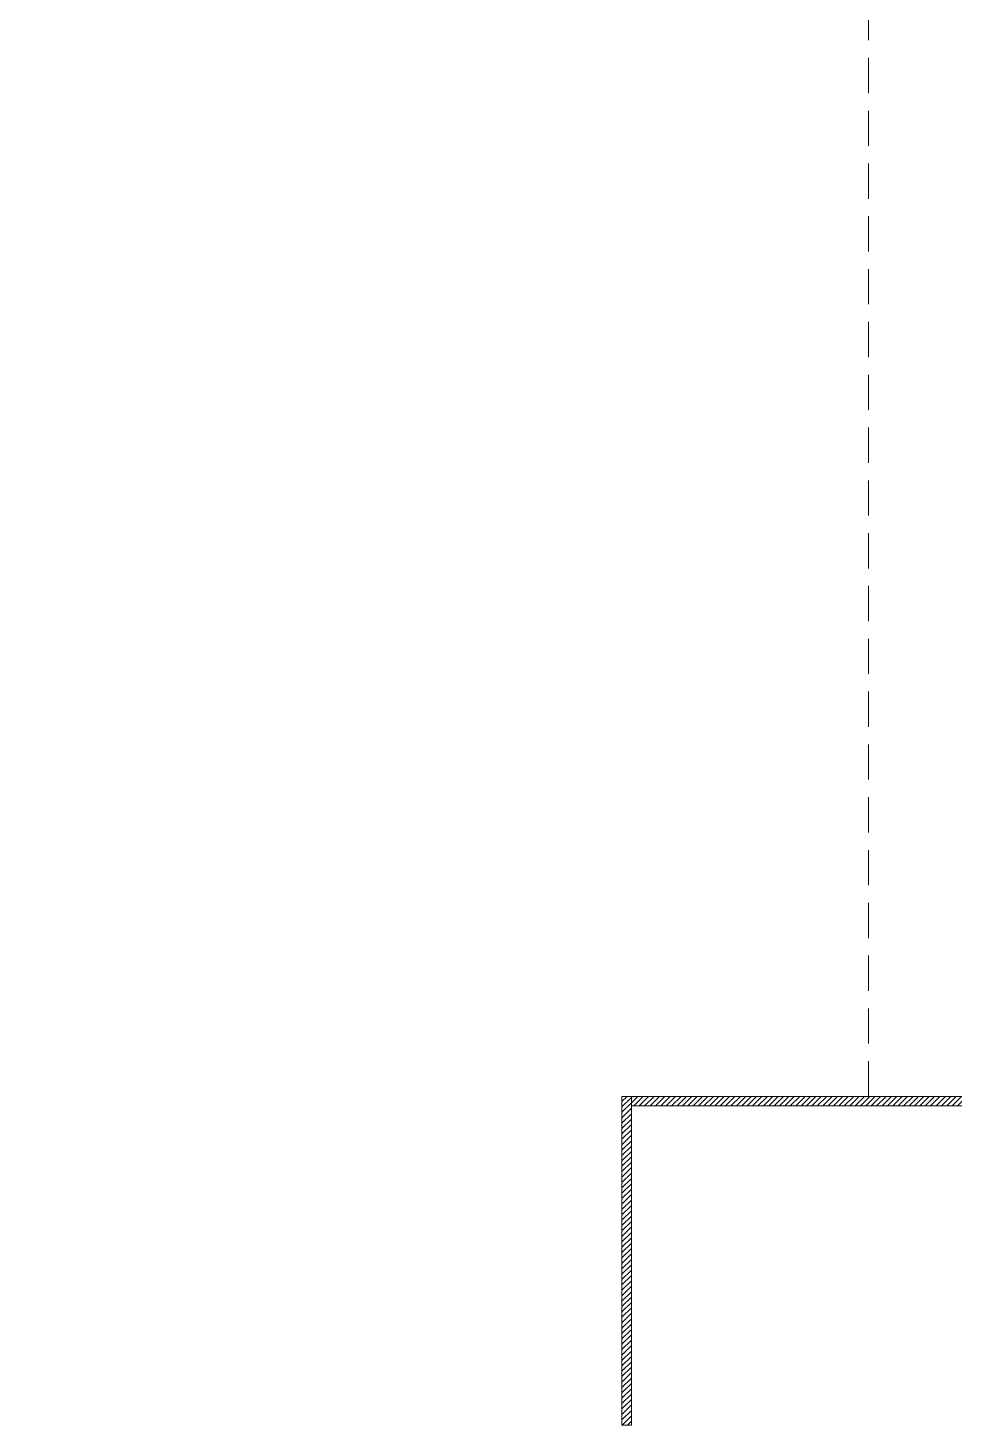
# Model space of a CAD drawing. Header units: millimetres. Extents: x -162958 to 167200, y -450 to 146301.
# Drawn here: x 30250 to 49972, y 16000 to 45763 of the extents above; entities that cross this region are included whole.
import ezdxf

# ---------------------------------------------------------------- set-up
doc = ezdxf.new("R2010")
doc.units = ezdxf.units.MM
doc.linetypes.add('Xr_MB nha xuong CM2$0$HIDDENX2', pattern=[0.75, 0.5, -0.25])
for name, color, linetype, lineweight in [('CJSC.8-Cua', 15, 'Continuous', 5), ('Xr_MB nha xuong CM2$0$A-Solid-Wall H', 9, 'Continuous', 18), ('Xr_MB nha xuong CM2$0$A-Solid-WallC', 2, 'Continuous', 5), ('Xr_MB nha xuong CM2$0$CJSC.11-Khuat', 152, 'Xr_MB nha xuong CM2$0$HIDDENX2', 5)]:
    doc.layers.add(name, color=color, linetype=linetype, lineweight=lineweight)
pattern_1 = [(45, (2194615.53, 817811.32), (-57.452426, 57.452426), [])]

# ---------------------------------------------------------------- blocks, each defined once
blk = doc.blocks.new('Xr_MB nha xuong CM2$0$20261F 幕墙')
at = {"layer": 'Xr_MB nha xuong CM2$0$A-Solid-Wall H'}
h = blk.add_hatch(dxfattribs=at)
h.set_pattern_fill('ANSI31', color=256, scale=650)
h.set_pattern_definition(pattern_1)
h.paths.add_polyline_path([(3204503, 2274033), (3204703, 2274033), (3204703, 2281034), (3204503, 2281034)])
h = blk.add_hatch(dxfattribs=at)
h.set_pattern_fill('ANSI31', color=256, scale=650)
h.set_pattern_definition(pattern_1)
h.paths.add_polyline_path([(3284703, 2280834), (3284703, 2281034), (3204703, 2281034), (3204703, 2280834)])
at = {"layer": 'Xr_MB nha xuong CM2$0$A-Solid-WallC'}
for points in [[(3204503, 2274033), (3204703, 2274033), (3204703, 2281034), (3204503, 2281034)], [(3284703, 2280834), (3284703, 2281034), (3204703, 2281034), (3204703, 2280834)]]:
    blk.add_lwpolyline(points, close=True, dxfattribs=at)

msp = doc.modelspace()

# ---------------------------------------------------------------- block references
at = {"layer": 'CJSC.8-Cua'}
msp.add_blockref('Xr_MB nha xuong CM2$0$20261F 幕墙', (-3161603.5, -2258033.7), dxfattribs=at)

# ---------------------------------------------------------------- next in the draw order: linework, layer by layer
at = {"layer": 'Xr_MB nha xuong CM2$0$CJSC.11-Khuat', "ltscale": 1500}
msp.add_lwpolyline([(117849.8, 127300), (117849.8, 23000), (114949.8, 23000), (114949.8, 26000), (115149.8, 26000), (115149.8, 65100), (106049.8, 65100), (106049.8, 73799.9), (115149.8, 73799.9), (115149.8, 124900), (62849.8, 124900), (62849.8, 23000), (48149.8, 23000), (48149.8, 124900), (30249.8, 124900), (30249.8, 127300)], dxfattribs=at)

doc.saveas('drawing.dxf')
